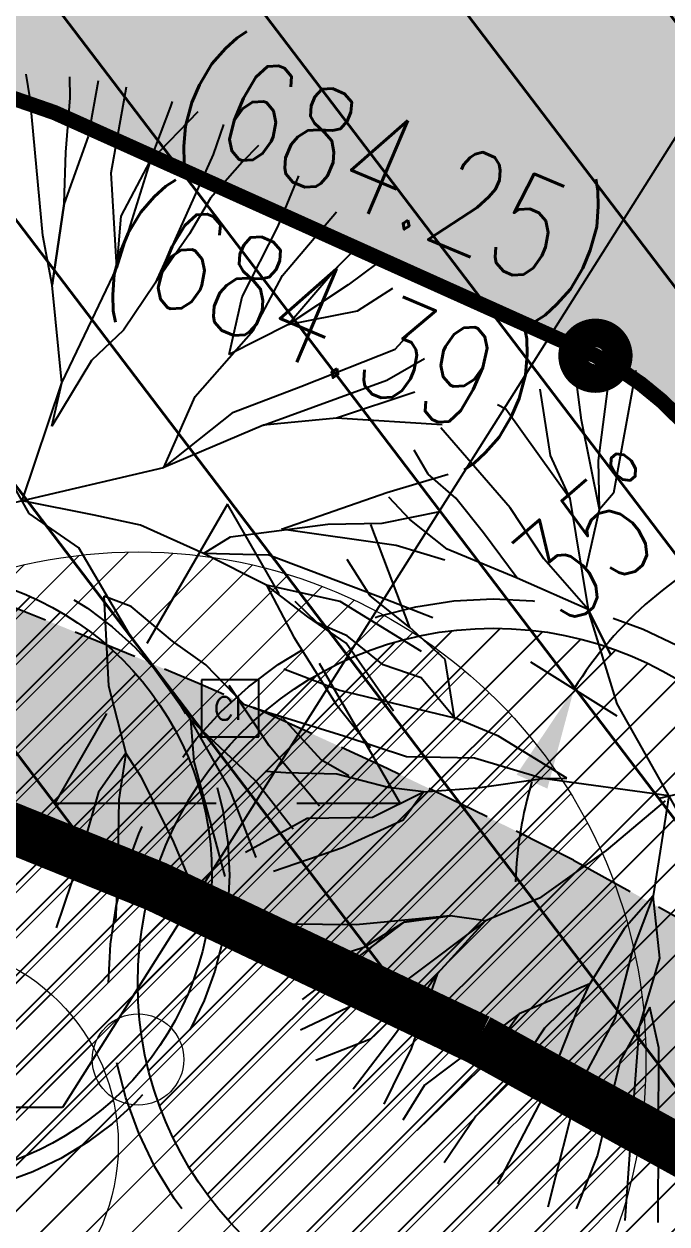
# Model space of a CAD drawing. Extents: x 352140 to 354978, y 6304672 to 6307963.
# Drawn here: x 352346.74 to 352353.07, y 6306008.42 to 6306020.24 of the extents above; entities that cross this region are included whole.
import ezdxf
from ezdxf import colors
from ezdxf.entities.mleader import LeaderData, LeaderLine
from ezdxf.math import Vec2, Vec3

# ---------------------------------------------------------------- set-up
doc = ezdxf.new("R2010")
doc.units = 0
for name, pattern in [('CENTER', [50.800000000000004, 31.75, -6.35, 6.35, -6.35]), ('CONTINUOS', [0]), ('DASHDOT', [1, 0.5, -0.25, 0, -0.25]), ('DASHED', [19.049999999999997, 12.7, -6.35]), ('HIDDEN', [9.524999999999999, 6.35, -3.175])]:
    doc.linetypes.add(name, pattern=pattern)
doc.layers.get('0').update_dxf_attribs({"linetype": 'CONTINUOUS'})
for name, color, linetype in [('00-S2_ALL AREA APORTANTES', 150, 'CONTINUOUS'), ('01_Dem Ext_Transl_niv.anillo', 130, 'CONTINUOUS'), ('02_Geo ext_Acotamiento', 7, 'CONTINUOUS'), ('02_Geo ext_Eje', 4, 'CONTINUOUS'), ('03_Pav ext_HCV', 34, 'CONTINUOUS'), ('03_Pav ext_Vereda HC', 42, 'CONTINUOUS'), ('03_Pav proy_Solera Tipo A', 1, 'CONTINUOUS'), ('03_S2_Pav ext_Borde vereda', 7, 'CONTINUOUS'), ('03_S3_Pav ext_Cota', 2, 'CONTINUOUS'), ('05_All ext_Txt', 4, 'CONTINUOUS'), ('Paisajismo', 253, 'CONTINUOUS'), ('Z-CR', 253, 'CONTINUOUS')]:
    doc.layers.add(name, color=color, linetype=linetype)
doc.layers.add('0_ASD_LINEA OFICIAL', color=253, linetype='DASHDOT', lineweight=20)
doc.layers.add('0_ASD_TOPOGRAFIA_ELEMENTOS', color=7, linetype='CONTINUOS', lineweight=5, true_color=0xbdbdbd)
doc.styles.add('JPG_2MM', font='simplex.shx', dxfattribs={"height": 1})
doc.styles.add('ROMANS', font='romans.shx', dxfattribs={"width": 0.75})
doc.dimstyles.new('Principal', dxfattribs={"dimscale": 0, "dimtxt": 2, "dimasz": 2, "dimexe": 1, "dimexo": 1, "dimtad": 1, "dimrnd": 0.05, "dimzin": 1, "dimtxsty": 'ROMANS', "dimcen": 2.5, "dimclrt": 2, "dimaunit": 2, "dimadec": 0, "dimazin": 0, "dimtfac": 1, "dimtmove": 0, "dimatfit": 3, "dimfxl": 1, "dimfxlon": 1, "dimarcsym": 0})
pattern_1 = [(45, (0, 0), (-0.2245064030267289, 0.2245064030267289), [])]
pattern_2 = [(127.2451660467093, (0, 0), (-1.263734244477452, -0.9607975902004564), [])]
pattern_3 = [(0, (0, 0), (0.15875, 0.3175), [0, -0.3175])]

# ---------------------------------------------------------------- blocks, each defined once
blk = doc.blocks.new('CR')
at = {"layer": 'Z-CR', "color": 9, "true_color": 0xbdbdbd}
for p, q in [((-1.125, 1.125), (-1.125, -1.125)), ((1.125, 1.125), (-1.125, 1.125)), ((1.125, -1.125), (1.125, 1.125)), ((-1.125, -1.125), (1.125, -1.125))]:
    blk.add_line(p, q, dxfattribs=at)
at = {"layer": 'Z-CR', "color": 9, "true_color": 0xbdbdbd, "style": 'ROMANS'}
blk.add_text('CI', height=0.9, dxfattribs=at).set_placement((-0.6514367137569934, -0.4521266222000122))
blk = doc.blocks.new('_Dot')
at = {"color": 0, "linetype": 'ByBlock', "lineweight": -2}
blk.add_line((-0.5, 0), (-1, 0), dxfattribs=at)
at = {"color": 0, "linetype": 'ByBlock', "const_width": 0.5}
blk.add_lwpolyline([(-0.25, 0, 1), (0.25, 0, 1)], format="xyb", close=True, dxfattribs=at)
blk = doc.blocks.new('*D1353')
at = {"layer": '02_Geo ext_Acotamiento', "color": 0, "lineweight": -2, "transparency": 16777216}
blk.add_line((352352.5806367034, 6306013.41919665), (352351.7319721584, 6306013.94812811), dxfattribs=at)
for start, end in [(82.96087681775771, 98.0137952166829), (113.0667136156081, 148.0667137047237), (163.1196321036489, 178.172550502574)]:
    blk.add_arc((352355.3958770731, 6306011.664593835), 3.817259317000519, start, end, dxfattribs=at)
at = {"layer": '02_Geo ext_Acotamiento', "color": 0, "transparency": 16777216}
for points in [[(352354.9083596822, 6306015.284002081), (352354.8190545724, 6306015.605149569), (352353.9002646664, 6306015.176660495)], [(352351.591319086, 6306012.841896772), (352351.8948638965, 6306012.704159126), (352352.1563044307, 6306013.683662379)]]:
    blk.add_solid(points, dxfattribs=at)
at = {"layer": '02_Geo ext_Acotamiento', "color": 2, "transparency": 16777216, "insert": (352352.3849917874, 6306015.18158703), "char_height": 1, "attachment_point": 5, "rotation": 40.566713707315856, "style": 'ROMANS'}
blk.add_mtext('35°', dxfattribs=at)
blk = doc.blocks.new('A$C27410629')
at = {"true_color": 0x136734, "transparency": 33554559}
h = blk.add_hatch(dxfattribs=at)
h.set_pattern_fill('ANSI31', color=116, scale=0.5)
h.set_pattern_definition([(45, (-8759.562515186517, -519.1035735587502), (-1.122532015133644, 1.122532015133644), [])])
h.paths.add_polyline_path([(137.5068959888558, 1252.464406617455, 0.1176268807227723), (109.8147584422568, 1254.193915082657, 0.06692451075002814), (94.44469839795602, 1249.334472017372, 0.3153492887079504), (64.30173641118381, 1196.270282113329, 0.02268268711599586), (65.7292635223912, 1185.310127003227), (112.3603922077091, 1218.953454515778), (153.4782689701005, 1161.962272479494), (172.1053089193083, 1139.480769404351), (187.9579650288579, 1141.807885415954), (193.565073162812, 1120.465553675225), (224.197974734232, 1050.129297271156), (250.6203797236194, 989.4787086543838), (268.1526288855184, 972.7353945672494, 7.254700715645028e-06), (291.4898137452492, 983.2987389690225), (238.1945199318034, 1105.633967029937), (205.2934048173047, 1181.112163638985), (177.0531538182076, 1197.651557407602)])
at = {"layer": '0_ASD_LINEA OFICIAL', "ltscale": 8}
blk.add_lwpolyline([(105.3969465088849, 1035.562361611197, 0.5, 0.5, 0.02907839639481551), (96.49739032833118, 1087.586790840495, 0.5, 0.5, 0), (93.67239595213323, 1099.099954622301, 0.5, 0.5, -0.02489181545741437), (93.1686848455247, 1101.536063994684, 0.5, 0.5, 0.02800017550214639), (85.58360530758229, 1125.976145468789, 0.5, 0.5, 0), (80.53034666677559, 1140.452970316577, 0.5, 0.5, -0.01403462392197003), (70.93430501161492, 1165.446933883542, 0.5, 0.5, -0.04113116294258884), (65.72926351752159, 1185.310126999917, 0.5, 0.5, -0.02268268711599493), (64.30173641118381, 1196.270282113328, 0.5, 0.5, -0.3153492887079679), (94.44469839795784, 1249.334472017374, 0.5, 0.5, -0.06692451075014695), (109.8147584422877, 1254.193915082663, 0.5, 0.5, -0.1176268807226383), (137.5068959888558, 1252.464406617455, 0.5, 0.5, -0.04427558294686633), (147.2508640152264, 1248.520743937503, 0.5, 0.5, 0), (172.0219517330806, 1234.851772024538, 0.5, 0.5, 0.01750675280627598), (184.8220180485951, 1228.362281347178, 0.5, 0.5, -0.01158997276834812), (202.0240396122099, 1219.429553328131, 0.5, 0.5, 0.08945083964984361), (234.6303973079339, 1209.248334625051, 0.5, 0.5, 0.02074857105791634), (245.5796070346114, 1209.119370963424, 0.5, 0.5, 0.0292650525021234), (260.9574949201233, 1210.479643781589, 0.5, 0.5, 0.01455169345075628), (283.5421609954101, 1214.484549576147, 0.5, 0.5, 0.03211360147220694), (329.8150799274445, 1226.935406510711, 0.5, 0.5, 0.007917335729782708)], format="xyseb", dxfattribs=at)
at = {"layer": '0_ASD_LINEA OFICIAL', "ltscale": 8, "const_width": 0.5}
blk.add_lwpolyline([(250.6203797236194, 989.4787086543838), (268.1526288854875, 972.7353945673531, 7.254700715664111e-06), (291.4898137452146, 983.2987389692971), (291.4898137452146, 983.2987389692971), (238.1945199318034, 1105.633967029937), (205.2934048173047, 1181.112163638985), (177.0531538182076, 1197.651557407602), (137.6146324061954, 1252.315079214)], format="xyb", dxfattribs=at)
blk = doc.blocks.new('1.0 - LO RECABARREN LOTEO PARQUE - VEGETACION PROPUESTA ETAPA MUNICIPAL')
at = {"layer": 'Paisajismo', "color": 251}
for p, q in [((352346.8033595238, 6306019.500309404), (352346.7622666885, 6306019.743088006)), ((352347.1969072545, 6306019.510148544), (352347.193003221, 6306019.716919896)), ((352347.4721937936, 6306019.675983773), (352347.3735138677, 6306019.128690537)), ((352347.6015051506, 6306018.770736865), (352347.7502378768, 6306019.615850887)), ((352346.9293342911, 6306018.154282238), (352346.8033595238, 6306019.500309404)), ((352347.1536017538, 6306018.974852119), (352347.1969072545, 6306019.510148544)), ((352347.9832130364, 6306018.883620808), (352348.1866963842, 6306019.421941539)), ((352348.1866963842, 6306019.421941539), (352348.2030042693, 6306019.474164256)), ((352348.4549999279, 6306019.370490018), (352347.9832130364, 6306018.883620808)), ((352348.7050254804, 6306019.246761012), (352348.6037110112, 6306018.950663326)), ((352347.3735138677, 6306019.128690537), (352347.1364896274, 6306018.466775571)), ((352347.1364896274, 6306018.466775571), (352347.1536017538, 6306018.974852119)), ((352348.6037110112, 6306018.950663326), (352348.1599112885, 6306017.956136649)), ((352349.0510024326, 6306019.039900263), (352348.891400043, 6306018.874045973)), ((352347.9832130364, 6306018.883620808), (352347.6558285553, 6306017.83521033)), ((352347.699638475, 6306018.343790956), (352347.9832130364, 6306018.883620808)), ((352348.891400043, 6306018.874045973), (352348.5775992174, 6306018.520710378)), ((352347.6558285553, 6306017.83521033), (352347.6015051506, 6306018.770736865)), ((352349.2406376513, 6306018.238172373), (352349.4469562063, 6306018.741487718)), ((352347.0181368162, 6306017.662827409), (352347.1364896274, 6306018.466775571)), ((352347.1364896274, 6306018.466775571), (352347.0181368162, 6306017.662827409)), ((352348.5775992174, 6306018.520710378), (352348.3705828795, 6306018.169390974)), ((352347.6558285553, 6306017.83521033), (352347.699638475, 6306018.343790956)), ((352349.286335766, 6306017.759100676), (352349.8182618946, 6306018.384201824)), ((352348.891664473, 6306017.547317819), (352349.2406376513, 6306018.238172373)), ((352347.0181368162, 6306017.662827409), (352346.9293342911, 6306018.154282238)), ((352348.3705828795, 6306018.169390974), (352348.0326061798, 6306017.681981529)), ((352349.8312767769, 6306017.846815242), (352350.0694485699, 6306018.084006867)), ((352348.1599112885, 6306017.956136649), (352348.0326061798, 6306017.681981529)), ((352350.2163113332, 6306017.878342634), (352349.9352197578, 6306017.667648858)), ((352347.3732627763, 6306017.241951954), (352347.6558285553, 6306017.83521033)), ((352349.0027612638, 6306017.219267749), (352349.286335766, 6306017.759100676)), ((352349.3392902909, 6306017.274013249), (352349.8312767769, 6306017.846815242)), ((352347.1163860675, 6306016.702623107), (352347.0181368162, 6306017.662827409)), ((352348.0326061798, 6306017.681981529), (352347.7208229137, 6306017.221788889)), ((352349.9352197578, 6306017.667648858), (352349.3392902909, 6306017.274013249)), ((352350.3706798214, 6306017.629488543), (352350.0205775799, 6306017.407629884)), ((352348.7615661185, 6306016.981349123), (352348.891664473, 6306017.547317819)), ((352350.0205775799, 6306017.407629884), (352349.3392902909, 6306017.274013249)), ((352349.3392902909, 6306017.274013249), (352348.7615661185, 6306016.981349123)), ((352347.1163860675, 6306016.702623107), (352347.3732627763, 6306017.241951954)), ((352347.7208229137, 6306017.221788889), (352347.4060133058, 6306016.921881818)), ((352348.4275419029, 6306016.567036233), (352349.0027612638, 6306017.219267749)), ((352350.3950170343, 6306017.031764546), (352350.5733290243, 6306017.227375965)), ((352347.4060133058, 6306016.921881818), (352347.0176695887, 6306016.273178686)), ((352349.4671958619, 6306016.666838756), (352350.3950170343, 6306017.031764546)), ((352350.3149609448, 6306016.728921983), (352350.6862672874, 6306016.941894358)), ((352352.7639887359, 6306016.823749559), (352352.5461701985, 6306015.615697436)), ((352346.723028711, 6306015.539093352), (352347.1163860675, 6306016.702623107)), ((352347.0176695887, 6306016.273178686), (352347.1163860675, 6306016.702623107)), ((352349.100506096, 6306016.285779246), (352350.3149609448, 6306016.728921983)), ((352352.230921836, 6306016.334261459), (352352.1769069284, 6306016.735915719)), ((352352.399358383, 6306015.934932239), (352352.5079480895, 6306016.795862757)), ((352348.1202981749, 6306015.866413699), (352348.4275419029, 6306016.567036233)), ((352348.8043217548, 6306016.413807475), (352349.4671958619, 6306016.666838756)), ((352350.5899629164, 6306016.607864744), (352349.8203043198, 6306016.352817274)), ((352351.8207643725, 6306016.640011906), (352351.920750773, 6306015.984392962)), ((352346.7935411262, 6306015.413782735), (352346.2132429589, 6306016.445055325)), ((352351.4847618684, 6306016.440926054), (352351.4038577143, 6306016.483122393)), ((352348.1202981749, 6306015.866413699), (352348.8043217548, 6306016.413807475)), ((352349.8203043198, 6306016.352817274), (352349.100506096, 6306016.285779246)), ((352349.8203043198, 6306016.352817274), (352349.100506096, 6306016.285779246)), ((352350.8601846421, 6306016.286790802), (352349.8203043198, 6306016.352817274)), ((352352.1156966551, 6306015.56049316), (352351.4847618684, 6306016.440926054)), ((352352.408474823, 6306015.452093733), (352352.230921836, 6306016.334261459)), ((352349.100506096, 6306016.285779246), (352348.1202981749, 6306015.866413699)), ((352351.5298873605, 6306015.469259645), (352350.8473419588, 6306016.258089184)), ((352350.7224321039, 6306015.801424885), (352350.584410283, 6306016.03933451)), ((352351.920750773, 6306015.984392962), (352352.1156966551, 6306015.56049316)), ((352346.6313434887, 6306015.517615434), (352348.1202981749, 6306015.866413699)), ((352352.408474823, 6306015.452093733), (352352.399358383, 6306015.934932239)), ((352350.3157478502, 6306015.622037241), (352350.9189265994, 6306015.802819701)), ((352350.9939384387, 6306015.566035573), (352350.7224321039, 6306015.801424885)), ((352349.2767507759, 6306015.260287206), (352350.3157478502, 6306015.622037241)), ((352352.5461701985, 6306015.615697436), (352352.408474823, 6306015.452093733)), ((352347.4347635653, 6306015.399167362), (352346.723028711, 6306015.539093352)), ((352350.5398588387, 6306015.356436397), (352350.3346314679, 6306015.573941024)), ((352351.2674600481, 6306015.223792246), (352350.9939384387, 6306015.566035573)), ((352352.1156966551, 6306015.56049316), (352352.296556751, 6306014.46823124)), ((352347.2806362269, 6306015.075568798), (352346.7935411262, 6306015.413782735)), ((352347.8906213362, 6306015.300879238), (352347.4347635653, 6306015.399167362)), ((352350.2671202025, 6306015.319024415), (352350.8524251354, 6306015.436970655)), ((352351.8598286677, 6306014.967738863), (352351.5298873605, 6306015.469259645)), ((352352.2783764789, 6306014.886124525), (352352.408474823, 6306015.452093733)), ((352348.5101899408, 6306015.018614094), (352347.8906213362, 6306015.300879238)), ((352348.7741303955, 6306015.183940245), (352349.733188842, 6306015.308943297)), ((352349.733188842, 6306015.308943297), (352350.2671202025, 6306015.319024415)), ((352350.5398860537, 6306014.289787385), (352350.1573233112, 6306015.304890554)), ((352350.9074447666, 6306015.061494538), (352350.5398588387, 6306015.356436397)), ((352348.5101899408, 6306015.018614094), (352348.7741303955, 6306015.183940245)), ((352350.4060437559, 6306015.100479866), (352349.2767507759, 6306015.260287206)), ((352351.5963948612, 6306014.775696956), (352351.2674600481, 6306015.223792246)), ((352347.7773147097, 6306014.229785426), (352347.2806362269, 6306015.075568798)), ((352350.8863289029, 6306014.954249618), (352350.4060437559, 6306015.100479866)), ((352351.5963948612, 6306014.775696956), (352350.9074447666, 6306015.061494538)), ((352349.1302651344, 6306014.709636267), (352348.5101899408, 6306015.018614094)), ((352349.1514124391, 6306015.003995646), (352348.5101899408, 6306015.018614094)), ((352350.2273454036, 6306014.596729695), (352349.1514124391, 6306015.003995646)), ((352350.1518157166, 6306014.604467516), (352349.923824432, 6306014.962421188)), ((352352.296556751, 6306014.46823124), (352351.8598286677, 6306014.967738863)), ((352349.8533625929, 6306014.546657966), (352349.1302651344, 6306014.709636267)), ((352349.1302651344, 6306014.709636267), (352349.397407611, 6306014.195916305)), ((352349.5367647226, 6306014.396622859), (352349.1302651344, 6306014.709636267)), ((352352.296556751, 6306014.46823124), (352351.5963948612, 6306014.775696956)), ((352347.5299842489, 6306014.599248588), (352347.5733247119, 6306013.718180451)), ((352347.7989663759, 6306014.49743208), (352347.5299842489, 6306014.599248588)), ((352350.5398860537, 6306014.289787385), (352350.1518157166, 6306014.604467516)), ((352350.7658602789, 6306014.385566761), (352350.2273454036, 6306014.596729695)), ((352348.205972553, 6306014.15770599), (352347.7989663759, 6306014.49743208)), ((352349.6284153682, 6306014.337681366), (352349.4108068136, 6306014.547362996)), ((352350.6569348028, 6306014.056024394), (352349.8533625929, 6306014.546657966)), ((352352.5187048455, 6306014.018119717), (352352.296556751, 6306014.46823124)), ((352352.296556751, 6306014.46823124), (352352.5187048455, 6306014.018119717)), ((352352.5811772828, 6306013.538268047), (352352.296556751, 6306014.46823124)), ((352349.9155599083, 6306014.136537012), (352349.5367647226, 6306014.396622859)), ((352349.9245997076, 6306014.209653137), (352349.6284153682, 6306014.337681366)), ((352348.3807799685, 6306013.38601521), (352347.7773147097, 6306014.229785426)), ((352350.2772014599, 6306013.922350488), (352349.9245997076, 6306014.209653137)), ((352350.887747261, 6306013.974348067), (352350.5398860537, 6306014.289787385)), ((352348.5308700179, 6306013.923324751), (352348.205972553, 6306014.15770599)), ((352349.397407611, 6306014.195916305), (352349.8120403698, 6306013.539604887)), ((352350.3806575498, 6306013.466206006), (352349.9155599083, 6306014.136537012)), ((352350.981400757, 6306013.401167645), (352350.887747261, 6306013.974348067)), ((352348.9121893523, 6306013.529669175), (352348.5308700179, 6306013.923324751)), ((352349.3005996695, 6306013.884005114), (352349.8476102561, 6306013.672953159)), ((352350.653476952, 6306013.795834454), (352350.2772014599, 6306013.922350488)), ((352350.981400757, 6306013.401167645), (352350.653476952, 6306013.795834454)), ((352347.5733247119, 6306013.718180451), (352347.7461145697, 6306013.053346719)), ((352349.1561759302, 6306013.124712614), (352348.7627872989, 6306013.72104849)), ((352349.8476102561, 6306013.672953159), (352350.981400757, 6306013.401167645)), ((352349.2884626152, 6306013.403153099), (352348.9121893523, 6306013.529669175)), ((352349.8898688084, 6306013.2202158), (352349.0033334072, 6306013.497440365)), ((352349.8120403698, 6306013.539604887), (352350.1529574316, 6306013.107900302)), ((352353.16147545, 6306012.506995458), (352352.5811772828, 6306013.538268047)), ((352349.0218992174, 6306012.780044536), (352348.3807799685, 6306013.38601521)), ((352348.3807799685, 6306013.38601521), (352348.4149536598, 6306012.969839828)), ((352348.7676453943, 6306012.698501175), (352348.3807799685, 6306013.38601521)), ((352349.6702841395, 6306012.982781682), (352349.2884626152, 6306013.403153099)), ((352350.981400757, 6306013.401167645), (352350.981400757, 6306013.401167645)), ((352351.4120761025, 6306013.222234236), (352350.981400757, 6306013.401167645)), ((352350.5079242151, 6306013.018094978), (352349.8898688084, 6306013.2202158)), ((352352.087560045, 6306012.807404362), (352351.4120761025, 6306013.222234236)), ((352347.7461145697, 6306013.053346719), (352347.475341356, 6306012.670342405)), ((352347.7461145697, 6306013.053346719), (352347.6746003033, 6306012.597690579)), ((352347.8948853575, 6306012.819141608), (352347.7461145697, 6306013.053346719)), ((352349.650088892, 6306012.530274217), (352349.1561759302, 6306013.124712614)), ((352351.1758422201, 6306013.003983641), (352350.5079242151, 6306013.018094978)), ((352348.4149536598, 6306012.969839828), (352348.7201222834, 6306011.839535548)), ((352349.9390895163, 6306012.831315006), (352349.6702841395, 6306012.982781682)), ((352351.8472910436, 6306012.802867861), (352351.1758422201, 6306013.003983641)), ((352352.9992778125, 6306012.610828157), (352354.4882324988, 6306012.959626421)), ((352348.2082340918, 6306012.201168953), (352347.8948853575, 6306012.819141608)), ((352349.3929037992, 6306012.304038814), (352349.0218992174, 6306012.780044536)), ((352349.319972106, 6306012.85797297), (352349.1185432518, 6306012.874294844)), ((352349.8229746722, 6306012.847344575), (352349.319972106, 6306012.85797297)), ((352350.3282559774, 6306012.716006418), (352349.8229746722, 6306012.847344575)), ((352351.2080861048, 6306012.710629262), (352351.8472910436, 6306012.802867861)), ((352351.8472910436, 6306012.802867861), (352352.087560045, 6306012.807404362)), ((352353.0909630349, 6306012.632306075), (352351.8472910436, 6306012.802867861)), ((352347.475341356, 6306012.670342405), (352347.2868278272, 6306012.002643027)), ((352349.0293497797, 6306012.023983993), (352348.7676453943, 6306012.698501175)), ((352350.171965075, 6306012.423828486), (352350.6746613907, 6306012.673832387)), ((352350.6746613907, 6306012.673832387), (352350.3282559774, 6306012.716006418)), ((352350.4750677998, 6306012.396771102), (352350.6746613907, 6306012.673832387)), ((352350.6746613907, 6306012.673832387), (352351.2080861048, 6306012.710629262)), ((352347.6746003033, 6306012.597690579), (352347.6625298493, 6306011.822471372)), ((352353.0531755317, 6306012.585123548), (352352.4749298898, 6306012.093174528)), ((352353.0909630349, 6306012.632306075), (352352.9373469858, 6306011.647599507)), ((352348.9232794477, 6306012.079563648), (352349.5312469958, 6306012.411731136)), ((352349.5312469958, 6306012.411731136), (352350.171965075, 6306012.423828486)), ((352349.8768588474, 6306012.12384524), (352350.4750677998, 6306012.396771102)), ((352348.418779393, 6306011.702008062), (352348.2082340918, 6306012.201168953)), ((352349.1974707967, 6306011.889638255), (352349.8768588474, 6306012.12384524)), ((352352.4749298898, 6306012.093174528), (352351.8160909035, 6306011.626429154)), ((352347.2868278272, 6306012.002643027), (352347.0581040515, 6306011.334184443)), ((352347.6625298493, 6306011.822471372), (352347.6439045232, 6306011.394539148)), ((352351.8160909035, 6306011.626429154), (352351.286194662, 6306011.402633942)), ((352352.9373469858, 6306011.647599507), (352352.6497373053, 6306011.321483749)), ((352352.9373469858, 6306011.647599507), (352352.7338613514, 6306011.109281808)), ((352352.9373469858, 6306011.647599507), (352352.9373469858, 6306011.647599507)), ((352353.0023412851, 6306011.03418114), (352352.9373469858, 6306011.647599507)), ((352349.3480811479, 6306011.369219674), (352349.1659975152, 6306011.426158415)), ((352350.0119228364, 6306011.361628583), (352349.3480811479, 6306011.369219674)), ((352349.4827652915, 6306010.62712088), (352350.4852987323, 6306011.387512284)), ((352350.9381323904, 6306011.449509773), (352350.0119228364, 6306011.361628583)), ((352350.4852987323, 6306011.387512284), (352350.0893891352, 6306011.139524616)), ((352350.4852987323, 6306011.387512284), (352350.9381323904, 6306011.449509773)), ((352350.9381323904, 6306011.449509773), (352350.4852987323, 6306011.387512284)), ((352351.286194662, 6306011.402633942), (352350.5225865167, 6306010.827015288)), ((352350.8152400969, 6306010.885988428), (352351.286194662, 6306011.402633942)), ((352351.286194662, 6306011.402633942), (352350.9381323904, 6306011.449509773)), ((352352.6497373053, 6306011.321483749), (352352.3127693863, 6306010.780645781)), ((352350.0893891352, 6306011.139524616), (352349.5584841148, 6306010.969157928)), ((352352.7338613514, 6306011.109281808), (352352.5595954873, 6306010.437895343)), ((352352.8013776292, 6306010.362290596), (352353.0023412851, 6306011.03418114)), ((352349.5584841148, 6306010.969157928), (352349.2648239814, 6306010.963613353)), ((352350.5225865167, 6306010.827015288), (352349.4638050417, 6306010.325996381)), ((352350.8152400969, 6306010.885988428), (352350.153823799, 6306010.237282141)), ((352350.399192035, 6306010.290209784), (352350.8152400969, 6306010.885988428)), ((352350.5578210779, 6306010.144282748), (352350.8152400969, 6306010.885988428)), ((352352.3127693863, 6306010.780645781), (352351.617302953, 6306010.486293492)), ((352352.3127693863, 6306010.780645781), (352351.8669994166, 6306010.344648669)), ((352352.1802401055, 6306010.496922268), (352352.3127693863, 6306010.780645781)), ((352352.9032566865, 6306010.55082459), (352352.6115591312, 6306010.022055338)), ((352352.9912730998, 6306010.149977475), (352352.9032566865, 6306010.55082459)), ((352351.617302953, 6306010.486293492), (352350.6852876718, 6306009.784431077)), ((352351.225460921, 6306009.935508383), (352351.617302953, 6306010.486293492)), ((352351.8540304496, 6306009.665619686), (352352.1802401055, 6306010.496922268)), ((352352.5595954873, 6306010.437895343), (352352.1984539809, 6306009.762980492)), ((352351.8669994166, 6306010.344648669), (352351.5295271361, 6306009.830523426)), ((352352.7157753493, 6306009.238272296), (352352.8013776292, 6306010.362290596)), ((352350.153823799, 6306010.237282141), (352349.6147901011, 6306010.025850213)), ((352349.9821351891, 6306009.747859663), (352350.399192035, 6306010.290209784)), ((352350.2866083146, 6306009.595774718), (352350.5578210779, 6306010.144282748)), ((352352.9859717116, 6306008.429439493), (352352.9912730998, 6306010.149977475)), ((352352.6115591312, 6306010.022055338), (352352.3877737956, 6306009.092059387)), ((352350.6132250221, 6306009.340310934), (352351.225460921, 6306009.935508383)), ((352351.5295271361, 6306009.830523426), (352351.1890285171, 6306009.476683753)), ((352350.6852876718, 6306009.784431077), (352350.4705912046, 6306009.438244599)), ((352352.1984539809, 6306009.762980492), (352351.9002892717, 6306008.581501246)), ((352351.4075717599, 6306008.811921142), (352351.8540304496, 6306009.665619686)), ((352351.1890285171, 6306009.476683753), (352350.8772452492, 6306009.016491112)), ((352352.661253113, 6306008.450146338), (352352.7157753493, 6306009.238272296)), ((352352.3877737956, 6306009.092059387), (352352.1764960015, 6306008.564808021))]:
    blk.add_line(p, q, dxfattribs=at)

msp = doc.modelspace()

# ---------------------------------------------------------------- hatches: boundary and pattern name
at = {"layer": '00-S2_ALL AREA APORTANTES', "linetype": 'DASHED', "lineweight": 40, "ltscale": 0.25}
h = msp.add_hatch(dxfattribs=at)
h.set_pattern_fill('ANSI31', color=82, scale=0.5, angle=82.24516604670926)
h.set_pattern_definition(pattern_2)
edge = h.paths.add_edge_path()
edge.add_arc((352323.998566368, 6305956.996935724), 84.7892684894108, 62.63224066019885, 85.96979794195472)
edge.add_line((352329.9577516248, 6306041.57653233), (352329.079125457, 6306029.106061342))
edge.add_arc((352323.6211101954, 6305955.186665764), 74.12062447947166, 58.2242339443909, 85.77709241488782, ccw=False)
edge.add_line((352362.6527550178, 6306018.197757452), (352368.6919578539, 6306029.142078953))
edge.add_line((352368.6919578539, 6306029.142078953), (352362.9762043863, 6306032.296097642))
h = msp.add_hatch(dxfattribs=at)
h.set_pattern_fill('ANSI31', color=40, scale=0.5, angle=82.24516604670926)
h.set_pattern_definition(pattern_2)
h.paths.add_polyline_path([(352329.0790281165, 6306029.104679774), (352328.200499289, 6306016.635590354, -0.1007563429291701), (352351.2139975071, 6306010.232972499), (352356.6135521816, 6306007.253435951), (352362.6503608673, 6306018.193418741), (352357.3730907162, 6306021.103937387, 0.01039876730763909), (352356.2682284904, 6306021.68365954, 0.09829759573210275)])
at = {"layer": '01_Dem Ext_Transl_niv.anillo'}
h = msp.add_hatch(dxfattribs=at)
h.set_pattern_fill('ANSI31', color=256, scale=0.1)
h.set_pattern_definition(pattern_1)
edge = h.paths.add_edge_path()
edge.add_arc((352345.5931018328, 6306011.850378954), 3, 0, 360)
h = msp.add_hatch(dxfattribs=at)
h.set_pattern_fill('ANSI31', color=256, scale=0.1)
h.set_pattern_definition(pattern_1)
edge = h.paths.add_edge_path()
edge.add_arc((352351.3625127248, 6306010.784043426), 3.5, 0, 360)
at = {"layer": '03_Pav ext_HCV'}
h = msp.add_hatch(dxfattribs=at)
h.set_pattern_fill('SWAMP', color=256, scale=0.025, angle=-5.87842838446813e-10, style=0)
h.set_pattern_definition([(359.9999999994121, (0, 0), (0.3175000000056422, 0.5499261309017425), [0.079375, -0.555625]), (90, (0.0396875, -4.071855352894005e-13), (-0.3174999999943578, 0.5499261309082575), [0.0396875, -1.06016476181]), (90, (0.049609375, -5.089819191117507e-13), (-0.3174999999943578, 0.5499261309082575), [0.03175, -1.06810226181]), (90, (0.029765625, -3.053891514670504e-13), (-0.3174999999943578, 0.5499261309082575), [0.03175, -1.06810226181]), (59.99999999941215, (0.05953125000000001, -6.107783029341008e-13), (-0.3174999995629745, 0.5499261311573168), [0.0254, -0.6096]), (119.9999999994121, (0.01984375, -2.035927676447003e-13), (-0.6349999995686166, 2.555744082988348e-10), [0.0254, -0.6095999999999999])])
h.paths.add_polyline_path([(352360.868372727, 6306028.31840835, 0.2867501767208371), (352276.1412867496, 6306023.175510557, 0.01869958964940587), (352271.7705830562, 6306019.63894139, 0.1387730875209856), (352249.4208122046, 6305985.325619695, 0.08211699766830355), (352247.1096555825, 6305968.544474194), (352254.11489188, 6305968.473110226, -0.0849190631894005), (352256.1782145034, 6305983.480684427, -0.1378571209184878), (352276.3741181307, 6306014.365663016, -0.08216666129112944), (352277.762515263, 6306015.224032857), (352283.6096528716, 6306017.625902134, -0.7562922686620178), (352284.3226251645, 6306016.717655372), (352280.5182882363, 6306011.50930614, -0.05613840177760803), (352279.7611070714, 6306010.685063163, 0.1378525137337985), (352260.9870741788, 6305982.104565816), (352259.4697379309, 6305977.322016968, 0.03125424276533748), (352257.2518488735, 6305968.441153317), (352264.3677510897, 6305968.368661969, -0.02665530429574394), (352266.1419831768, 6305975.205145839), (352267.6593194248, 6305979.987694686, -0.1347586241790884), (352283.8411908795, 6306004.95120816, 0.05309188545623043), (352286.6875024904, 6306008.087643748), (352291.8375113436, 6306015.138292825, -0.1315344263085925), (352295.8643306832, 6306018.383788061, -0.2245901210606135), (352352.3677380227, 6306016.96834866, -0.1771469914567127), (352353.7775416014, 6306015.464844507), (352355.0256382796, 6306012.534005799, 0.1587547824207233), (352356.2473872155, 6306011.133888852), (352356.61527247, 6306010.904603812, 0.03127920765357715), (352404.2635354987, 6305985.296902456, 0.1549179150466921), (352406.0652175725, 6305985.073782303), (352409.3647523095, 6305985.688455695, -0.1516099281221849), (352411.13108648, 6305985.481296828, 0.09607903957190114), (352450.5630709757, 6305976.410355219, 0.02015954793188863), (352451.6638567296, 6305976.417867715, 0.03045081609371835), (352465.8170346431, 6305977.967684446, -0.006248532946582673), (352484.699637598, 6305980.9866748, 0.02063806963239873), (352496.4057222297, 6305983.221488672, 0.002065357639369774), (352497.5663418849, 6305983.498192595), (352495.9099347821, 6305990.600186132), (352492.9982529592, 6305990.597078585, -0.7874431456719597), (352492.7225948891, 6305991.73057545), (352495.3422021209, 6305993.034390673), (352493.6820656086, 6306000.152374386, 0.03088089592298866), (352481.5194309896, 6305996.589871377, -0.06443924997046216), (352455.7354173818, 6305990.740502411), (352459.2428169689, 6305990.830949344), (352455.7354173818, 6305990.740502411, -0.01148082269427051), (352451.0179998683, 6305990.402995264, -0.02776823934322075), (352440.8206754049, 6305991.327020614), (352444.24992591, 6305990.587070875), (352440.8206754049, 6305991.327020614, -0.07020690110198488), (352416.0878331155, 6305998.601983743), (352416.6023085983, 6305998.041795899), (352413.0038271977, 6305999.99411206, -0.03572216795586271)])
at = {"layer": '03_Pav ext_Vereda HC'}
h = msp.add_hatch(dxfattribs=at)
h.set_pattern_fill('DOTS', color=256, scale=0.2, style=0)
h.set_pattern_definition(pattern_3)
h.paths.add_polyline_path([(352461.265296371, 6305996.923199476, -0.006361697274306652), (352458.5671843474, 6305996.559426215), (352458.8039589947, 6305994.573484398, 0.006373756063405232), (352461.5577246899, 6305994.944693554, 0.02254195958938864), (352495.2202422092, 6306001.482094497), (352495.3501705392, 6306000.925015167), (352499.2401742685, 6306001.85691995), (352499.1038702787, 6306002.441335492, 0.01837896598131039), (352525.9458107713, 6306010.280892), (352525.2850116004, 6306012.168839185, -0.04355006323617334)])
h.paths.add_polyline_path([(352444.877366273, 6305995.775925941), (352444.6389070644, 6305993.777767145, 0.01650058402313723), (352451.8286896291, 6305993.950240446), (352451.5914561742, 6305995.9400305, -0.01569666753639558)])
h.paths.add_polyline_path([(352418.7261703826, 6306002.697098588), (352417.8951709915, 6306000.876147664, 0.0775292981522187), (352437.6729332349, 6305994.479099461), (352437.9101192286, 6305996.466589406, -0.0775304526635592)])
h.paths.add_polyline_path([(352399.5545656244, 6306012.637413958, -0.01784411821687169), (352388.0635043115, 6306018.452636186), (352362.9762043863, 6306032.296097642, 0.175923676694206), (352305.5852803702, 6306039.762695248), (352306.1410247717, 6306037.827802296, -0.1750939250216685), (352362.0333407134, 6306030.532090019), (352387.0972738728, 6306016.701522614, 0.01781344841789345), (352398.6953473628, 6306010.831246005, -0.008288106280014222), (352411.7127329188, 6306004.189408959), (352412.5445683602, 6306006.012191901, 0.00823263315638628)])
h = msp.add_hatch(dxfattribs=at)
h.set_pattern_fill('DOTS', color=256, scale=0.2, style=0)
h.set_pattern_definition(pattern_3)
h.paths.add_polyline_path([(352533.7781987465, 6305988.647630177, 0.001234498587345054), (352535.675126165, 6305989.286498093), (352535.0273047538, 6305991.17866681, -0.001236873237655371), (352533.135689451, 6305990.541615871, -0.02053009870907239), (352503.8853697219, 6305981.940228953), (352503.2840382411, 6305984.518491437), (352499.4039184833, 6305983.544208242), (352499.9993888386, 6305980.991075858, -0.008887102906639828), (352487.1047705442, 6305978.156272031, -0.01455549524336389), (352464.6282001356, 6305974.170378275, -0.008990183444713605), (352459.9926205119, 6305973.570179023), (352460.1984365283, 6305971.58073849, 0.009019331760126793), (352464.9206284034, 6305972.191872346, 0.01455169346436648), (352487.5052945014, 6305976.196778146, 0.03211359260083807)])
h.paths.add_polyline_path([(352453.0159213872, 6305972.983824089, -0.006800505392013569), (352449.4833227422, 6305972.830716716, -0.009066641678675507), (352444.7696182578, 6305972.776126778), (352444.5771080579, 6305970.777466943, 0.01638310348206576), (352453.2219476647, 6305970.992351152)])
h.paths.add_polyline_path([(352389.6460369565, 6305991.879874823, -0.01753322086345317), (352376.9513572304, 6305998.31509122), (352352.1532079588, 6306011.99899601, 0.04440363374849853), (352342.0535807689, 6306016.089608755, 0.1133237876608219), (352314.4714570942, 6306018.047333277), (352314.9360717349, 6306016.097052595, -0.1572406347358349), (352351.2139975071, 6306010.232972499), (352375.9850852466, 6305996.564000573, 0.01750636999426037), (352388.7848668274, 6305990.074641938, -0.0115901603268221), (352405.9871731158, 6305981.141781882, 0.08676206377402094), (352437.5751283566, 6305971.093253941), (352437.7670282808, 6305973.085577833, -0.0864982168626583), (352406.9311932966, 6305982.905094895, 0.01159024218480682)])
h.paths.add_polyline_path([(352298.9308368328, 6306011.291528256, -0.04076991370934013), (352308.0869286793, 6306014.635858133), (352307.6251471448, 6306016.57596012, 0.04303443395370096), (352297.5531387314, 6306012.854879401, 0.2722251189562815), (352266.1428912832, 6305966.550484804), (352264.4334961653, 6305966.567898809, 0.01531595787327513), (352263.8567137016, 6305962.573567073), (352266.0299973136, 6305962.551427328, 0.02154698335859366), (352266.2729303729, 6305957.80291892, 0.06328346041658212), (352273.0108519612, 6305926.495241333, 0.007703608626722357), (352278.1261176605, 6305912.650623268), (352279.9891282905, 6305913.378097652, -0.007677046379327455), (352274.9122720578, 6305927.117035691, -0.06339052285138146), (352268.2648698924, 6305957.982510693, -0.3183358391945924)])
at = {"layer": '0_ASD_TOPOGRAFIA_ELEMENTOS'}
h = msp.add_hatch(dxfattribs=at)
h.set_pattern_fill('ANSI31', color=256, scale=0.1)
h.set_pattern_definition([(45, (346045.0908872015, 6304270.283318765), (-0.2245064030267289, 0.2245064030267289), [])])
edge = h.paths.add_edge_path()
edge.add_arc((352347.8651045424, 6306010.035495079), 5, 0, 360)
h = msp.add_hatch(dxfattribs=at)
h.set_pattern_fill('ANSI31', color=256, scale=0.1)
h.set_pattern_definition([(45, (346042.8966629625, 6304269.441148122), (-0.2245064030267289, 0.2245064030267289), [])])
edge = h.paths.add_edge_path()
edge.add_arc((352345.6708803034, 6306009.193324436), 2, 0, 360)

# ---------------------------------------------------------------- linework, layer by layer
at = {"layer": '01_Dem Ext_Transl_niv.anillo', "linetype": 'HIDDEN', "ltscale": 0.25}
msp.add_lwpolyline([(352348.7457874563, 6306015.507158537), (352347.0454571869, 6306012.562100114), (352350.4461177273, 6306012.562100114)], close=True, dxfattribs=at)
for centre, radius in [((352345.5931018328, 6306011.850378954), 3.172173956143174), ((352351.3625127248, 6306010.784043426), 3.788931480086377)]:
    msp.add_circle(centre, radius, dxfattribs=at)
at = {"layer": '01_Dem Ext_Transl_niv.anillo'}
for centre, radius in [((352345.5931018328, 6306011.850378954), 3), ((352351.3625127248, 6306010.784043426), 3.5)]:
    msp.add_circle(centre, radius, dxfattribs=at)
at = {"layer": '02_Geo ext_Eje', "linetype": 'CENTER', "ltscale": 0.1, "const_width": 0.3, "flags": 128}
msp.add_lwpolyline([(352349.7941651538, 6305360.986179136), (352333.730647102, 6305385.38433976), (352322.6458402493, 6305532.966928915), (352325.4724959098, 6305533.689154229), (352324.9782857499, 6305541.216464717, -0.0430730453013547), (352325.4043864983, 6305548.019489972), (352326.0198571174, 6305553.01487301, 0.05674665632110694), (352326.2788606426, 6305558.677124443, 0.05308272784427227), (352322.9614058803, 6305581.537460914, -0.01173297564317641), (352321.9004653953, 6305586.060311737, -0.03774260609729224), (352321.6830361507, 6305587.704308246), (352320.6277056487, 6305606.515025469), (352318.8943534349, 6305637.411035581), (352316.7892697772, 6305667.786964302, -0.01839968131736236), (352316.3436445606, 6305681.538049384, 0.0170041331631064), (352316.1500777049, 6305688.998236747), (352315.31378516, 6305703.522596605), (352312.6918374834, 6305750.37859157), (352311.4519553233, 6305772.385277696, 0.01375160255981204), (352309.3617608073, 6305797.274554484, 0.02907839639481551), (352300.4622046267, 6305849.298983713), (352297.6372102505, 6305860.812147494, -0.02489181545741437), (352297.1334991439, 6305863.248256867, 0.02800017550214639), (352289.5484196059, 6305887.688338341), (352284.4951609651, 6305902.165163189, -0.01403462392197003), (352274.89911931, 6305927.159126756, -0.04113116294258884), (352269.6940778159, 6305947.022319873, -0.02268268711599493), (352268.2665507096, 6305957.982474986, -0.3153492887079679), (352298.4095126963, 6306011.04666489, -0.06692451075014695), (352313.7795727407, 6306015.906107956, -0.1176268807226383), (352341.4717102872, 6306014.17659949, -0.04427558294686633), (352351.2156783136, 6306010.23293681), (352375.9867660315, 6305996.563964897, 0.01750675280627598), (352388.786832347, 6305990.07447422, -0.01158997276834812), (352405.9888539106, 6305981.141746201, 0.08945083964984361), (352438.5952116063, 6305970.960527497, 0.02074857105791634), (352449.544421333, 6305970.831563836, 0.0292650525021234), (352464.9223092185, 6305972.191836654, 0.01455169345075628), (352487.5069752938, 6305976.196742449, 0.03211360147220694), (352533.7798942258, 6305988.647599383, 0.007917335729782708), (352545.8890500274, 6305992.906879501, -0.04034445951146756), (352609.0597757554, 6306011.041688719), (352610.0312597433, 6306011.236337244), (352708.3522053605, 6306025.119196359)], format="xyb", dxfattribs=at)
at = {"layer": '03_Pav proy_Solera Tipo A', "linetype": 'CONTINUOS', "ltscale": 0.1}
msp.add_lwpolyline([(352264.0281204327, 6305966.572028466, 0.15, 0.15, -0.0335574034112401), (352266.1419831758, 6305975.205145836, 0.15, 0.15, 0), (352267.6593194267, 6305979.987694693, 0.15, 0.15, -0.1347579434719228), (352283.8410786806, 6306004.951108202, 0.15, 0.15, 0.05309515856015185), (352286.6875678708, 6306008.087733258, 0.15, 0.15, 0), (352291.8374797381, 6306015.138249555, 0.15, 0.15, -0.1315357890935337), (352295.8643306838, 6306018.383788061, 0.15, 0.15, -0.2245901210570153), (352352.3677380225, 6306016.96834866, 0.15, 0.15, -0.1771469914693911), (352353.7775416014, 6306015.464844507, 0.15, 0.15, 0), (352355.0256382797, 6306012.534005799, 0.15, 0.15, 0.1490816954832991), (352356.1511629222, 6306011.193860788, 0.15, 0.15, 0), (352356.6152724701, 6306010.904603812, 0.15, 0.15, 0.03127920765324992), (352404.2635354982, 6305985.296902456, 0.15, 0.15, 0.1549219160195402), (352406.0652636653, 6305985.07379089, 0.15, 0.15, 0), (352409.3647523085, 6305985.688455695, 0.15, 0.15, -0.1516099280821752), (352411.1310864787, 6305985.481296829, 0.15, 0.15, 0.09600108608075081), (352450.5302618403, 6305976.411493857, 0.15, 0.15, 0.02076076245267907), (352451.6638567296, 6305976.417867715, 0.15, 0.15, 0.03092217794464216), (352466.0342140601, 6305978.005164503, 0.15, 0.15, -0.006176517371392956), (352484.699637598, 6305980.9866748, 0.15, 0.15, 0.02063806963239604), (352496.4057222297, 6305983.221488672, 0.15, 0.15, 0.005181598086193153), (352499.3130523285, 6305983.933805004, 0, 0, 0)], format="xyseb", dxfattribs=at)
at = {"layer": '03_S2_Pav ext_Borde vereda', "linetype": 'DASHED', "ltscale": 0.05}
for points in [[(352264.4334961653, 6305966.567898809), (352266.1428912832, 6305966.550484804, -0.2722251189562762), (352297.5531387314, 6306012.854879401, -0.06693807031402353), (352313.4359720989, 6306017.876699618, -0.1176268807157309), (352342.053580769, 6306016.089608755, -0.04440363374811522), (352352.1532079588, 6306011.99899601), (352376.9513572256, 6305998.315091223, 0.01750675279189176), (352389.6265448172, 6305991.888912663)], [(352352.3677380232, 6306016.96834866, -0.005968843815865247), (352353.7681360316, 6306016.241365097, 0.03704894896777343), (352409.7725940894, 6305986.095624452, 0.003507981454941776), (352411.1310864787, 6305985.481296829, 0.003507981454941776)]]:
    msp.add_lwpolyline(points, format="xyb", dxfattribs=at)
at = {"layer": '03_S3_Pav ext_Cota', "const_width": 0.4500000000000001}
msp.add_lwpolyline([(352352.2463059612, 6306017.03926865, 1), (352352.4891700831, 6306016.897428666, 1)], format="xyb", close=True, dxfattribs=at)
at = {"layer": '0_ASD_TOPOGRAFIA_ELEMENTOS'}
for centre, radius in [((352347.8651045424, 6306010.035495079), 5), ((352345.6708803034, 6306009.193324436), 2), ((352347.8651045423, 6306010.035495079), 0.45)]:
    msp.add_circle(centre, radius, dxfattribs=at)

# ---------------------------------------------------------------- block references
at = {"layer": '03_S2_Pav ext_Borde vereda', "linetype": 'Continuous'}
msp.add_blockref('A$C27410629', (352203.9623478023, 6304761.713605438), dxfattribs=at)
at = {"layer": 'Paisajismo'}
msp.add_blockref('1.0 - LO RECABARREN LOTEO PARQUE - VEGETACION PROPUESTA ETAPA MUNICIPAL', (0, 0), dxfattribs=at)
at = {"layer": 'Z-CR', "xscale": 0.25, "yscale": 0.25, "zscale": 0.25}
msp.add_blockref('CR', (352348.7720000001, 6306013.495), dxfattribs=at)

# ---------------------------------------------------------------- texts
at = {"layer": '03_S3_Pav ext_Cota', "style": 'JPG_2MM', "width": 0.75}
for s, p in [('(684.25)', (352348.1470538445, 6306019.204745838)), ('(684.39)', (352347.4462184538, 6306017.743966228))]:
    msp.add_text(s, height=0.9999999999999994, rotation=337.0490120231296, dxfattribs=at).set_placement(p)

# ---------------------------------------------------------------- dimensions: what is measured, and where the dimension line sits
at = {"layer": '02_Geo ext_Acotamiento'}
dim = msp.add_angular_dim_2l(base=(352353.2209614934, 6306014.80166427), line1=((352355.0256382797, 6306012.534005799), (352353.7775416014, 6306015.464844507)), line2=((352356.6152724701, 6306010.904603812), (352356.1511629222, 6306011.193860788)), dimstyle='Principal', override={"dimaunit": 0, "dimtmove": 1}, dxfattribs=at)
dim.commit()
dim.dimension.update_dxf_attribs({"geometry": '*D1353', "text_midpoint": (352352.3849917874, 6306015.18158703)})

# ---------------------------------------------------------------- leaders
at = {"layer": '05_All ext_Txt'}
ml = msp.add_multileader_mtext('Standard', dxfattribs=at)
ml.set_content('{\\C256;COLECTOR N°12^JHDPE DN 375\\PL=31.0m i=2.9%}', color=2, style='ROMANS')
ml.set_leader_properties(color=7)
ml.set_arrow_properties(name='DOT')
ml.build(insert=Vec2(0, 0))
ml.multileader.update_dxf_attribs({"text_left_attachment_type": 6, "text_right_attachment_type": 6, "dogleg_length": 0.4164050059420628, "arrow_head_size": 0.5})
ctx = ml.context
ctx.base_point, ctx.char_height, ctx.arrow_head_size, ctx.landing_gap_size, ctx.plane_origin, ctx.plane_x_axis, ctx.plane_y_axis = Vec3(352336.5173283126, 6306009.561263674, 4.175578322350553e-08), 1, 0.5, 0.05000000250530529, Vec3(352378.2390793601, 6306000.829485917, -1.452467792110037e-07), Vec3(1, -1.387778780781446e-15, -3.517525297178413e-09), Vec3(1.403991249853975e-15, 1, 4.609055430399856e-09)
ctx.left_attachment, ctx.right_attachment = 6, 6
notes = []
notes.append((ctx, [(1, (1, 1, 0), (352347.1219431782, 6306009.561263674, 4.453782166877354e-09), (-1, 1.387778780781445e-15, 3.517525297178412e-09), 1.040329146316736, [(1, [(352354.6624756377, 6306021.51086022, 3.300612133966562e-08)], 0, [])])]))
ctx.mtext.insert, ctx.mtext.text_direction, ctx.mtext.rotation, ctx.mtext.width, ctx.mtext.line_spacing_factor, ctx.mtext.line_spacing_style, ctx.mtext.flow_direction, ctx.mtext.extrusion = Vec3(352336.5673283151, 6306010.761263674, 4.711077346631395e-08), Vec3(1, -1.387778780781446e-15, -3.517525297178413e-09), 6.283185307179584, 10.65136143063419, 0.8999999999999998, 2, 5, Vec3(3.517525297178408e-09, -4.609055430399862e-09, 1)
for ctx, leaders in notes:
    for number, flags, end, landing, length, lines in leaders:
        leader = LeaderData()
        leader.index, (leader.has_last_leader_line, leader.has_dogleg_vector, leader.attachment_direction) = number, flags
        leader.last_leader_point, leader.dogleg_vector, leader.dogleg_length = Vec3(end), Vec3(landing), length
        for number, points, colour, breaks in lines:
            line = LeaderLine()
            line.index, line.vertices, line.color, line.breaks = number, Vec3.list(points), colors.encode_raw_color(colour), breaks
            leader.lines.append(line)
        ctx.leaders.append(leader)

doc.saveas('drawing.dxf')
